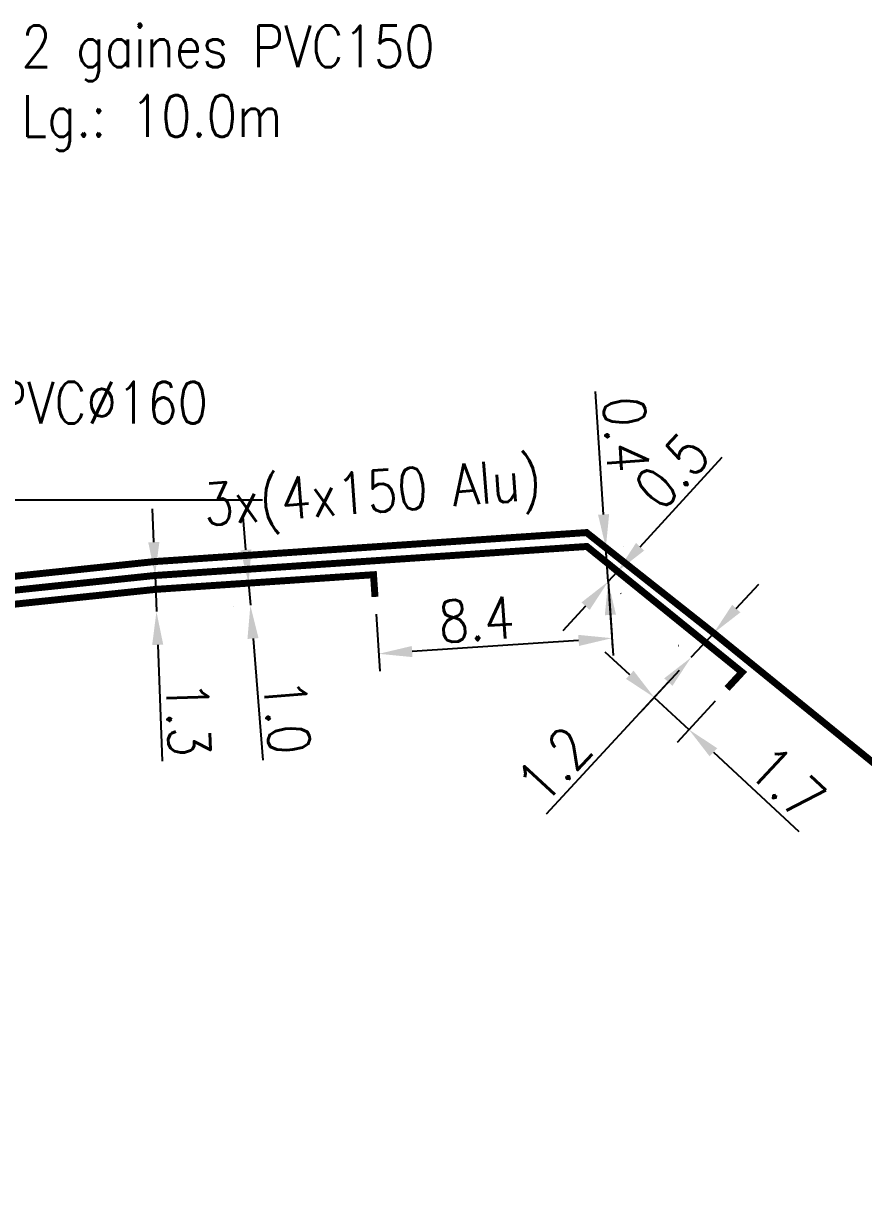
# Model space of a CAD drawing. Header units: millimetres. Extents: x 80000 to 81010, y 144000 to 145002.
# Drawn here: x 80556.87 to 80587.07, y 144774.3 to 144816.66 of the extents above; entities that cross this region are included whole.
import ezdxf
from ezdxf.enums import TextEntityAlignment as Align

# ---------------------------------------------------------------- set-up
doc = ezdxf.new("R2010")
doc.units = ezdxf.units.MM
doc.header["$PDMODE"] = 34
doc.linetypes.add('B_ST_AL', pattern=[2000, 1000, 1000])
doc.layers.get('Defpoints').update_dxf_attribs({"linetype": 'CONTINUOUS'})
doc.layers.add('B_100', color=3, linetype='CONTINUOUS')
doc.layers.add('B_400', color=7, linetype='CONTINUOUS')
doc.styles.get("Standard").update_dxf_attribs({"font": 'romans.shx', "width": 0.85})
doc.dimstyles.get("Standard").update_dxf_attribs({"dimtxt": 1.5, "dimasz": 1.2, "dimexe": 0.625, "dimexo": 0.625, "dimgap": 0.25, "dimtad": 1, "dimdec": 1, "dimzin": 0, "dimdsep": 46, "dimtxsty": 'Standard', "dimcen": -0.5, "dimadec": 0, "dimazin": 0, "dimtfac": 1, "dimtdec": 1, "dimtmove": 0, "dimatfit": 3, "dimfxl": 0, "dimtolj": 1, "dimtzin": 0, "dimarcsym": 0})

# ---------------------------------------------------------------- blocks, each defined once
blk = doc.blocks.new('*D1155')
at = {"layer": 'B_100', "color": 0, "linetype": 'Continuous', "lineweight": -2, "transparency": 16777216}
for p, q in [((80561.551, 144798.012), (80561.506, 144799.211)), ((80561.596, 144796.812), (80561.645, 144795.513)), ((80561.691, 144794.314), (80561.849, 144790.128))]:
    blk.add_line(p, q, dxfattribs=at)
at = {"layer": 'B_100', "color": 0, "linetype": 'Continuous', "transparency": 16777216}
for points in [[(80561.751, 144798.019), (80561.351, 144798.004), (80561.596, 144796.812)], [(80561.89, 144794.322), (80561.491, 144794.307), (80561.645, 144795.513)]]:
    blk.add_solid(points, dxfattribs=at)
at = {"layer": 'Defpoints', "color": 0, "linetype": 'Continuous', "transparency": 16777216}
for p in [(80561.596, 144796.812), (80561.645, 144795.513), (80561.645, 144795.513)]:
    blk.add_point(p, dxfattribs=at)
at = {"layer": 'B_100', "color": 0, "linetype": 'Continuous', "transparency": 16777216, "insert": (80562.791, 144791.659), "char_height": 1.5, "attachment_point": 5, "rotation": 272.1617}
blk.add_mtext('\\A1;1.3', dxfattribs=at)
blk = doc.blocks.new('*D1156')
at = {"layer": 'B_100', "color": 0, "linetype": 'Continuous', "lineweight": -2, "transparency": 16777216}
for p, q in [((80579.035, 144797.844), (80581.991, 144801.065)), ((80577.886, 144796.592), (80578.224, 144796.96)), ((80578.673, 144796.548), (80578.685, 144796.538)), ((80578.335, 144796.18), (80578.346, 144796.169)), ((80577.075, 144795.708), (80576.263, 144794.823))]:
    blk.add_line(p, q, dxfattribs=at)
at = {"layer": 'B_100', "color": 0, "linetype": 'Continuous', "transparency": 16777216}
for points in [[(80578.888, 144797.98), (80579.183, 144797.709), (80578.224, 144796.96)], [(80576.927, 144795.843), (80577.222, 144795.572), (80577.886, 144796.592)]]:
    blk.add_solid(points, dxfattribs=at)
at = {"layer": 'Defpoints', "color": 0, "linetype": 'Continuous', "transparency": 16777216}
for p in [(80578.212, 144796.971), (80577.874, 144796.603), (80577.886, 144796.592)]:
    blk.add_point(p, dxfattribs=at)
at = {"layer": 'B_100', "color": 0, "linetype": 'Continuous', "transparency": 16777216, "insert": (80580.182, 144800.573), "char_height": 1.5, "attachment_point": 5, "rotation": 47.4622}
blk.add_mtext('\\A1;0.5', dxfattribs=at)
blk = doc.blocks.new('*D1158')
at = {"layer": 'B_100', "color": 0, "linetype": 'Continuous', "lineweight": -2, "transparency": 16777216}
for p, q in [((80578.664, 144793.241), (80577.784, 144794.056)), ((80580.444, 144793.397), (80579.119, 144791.967)), ((80579.544, 144792.425), (80580.791, 144791.27)), ((80581.736, 144792.29), (80580.366, 144790.811)), ((80581.671, 144790.454), (80584.744, 144787.607))]:
    blk.add_line(p, q, dxfattribs=at)
at = {"layer": 'B_100', "color": 0, "linetype": 'Continuous', "transparency": 16777216}
for points in [[(80578.8, 144793.388), (80578.528, 144793.094), (80579.544, 144792.425)], [(80581.807, 144790.601), (80581.535, 144790.307), (80580.791, 144791.27)]]:
    blk.add_solid(points, dxfattribs=at)
at = {"layer": 'Defpoints', "color": 0, "linetype": 'Continuous', "transparency": 16777216}
for p in [(80580.869, 144793.855), (80582.161, 144792.748), (80580.791, 144791.27)]:
    blk.add_point(p, dxfattribs=at)
at = {"layer": 'B_100', "color": 0, "linetype": 'Continuous', "transparency": 16777216, "insert": (80584.327, 144789.356), "char_height": 1.5, "attachment_point": 5, "rotation": 317.1817}
blk.add_mtext('\\A1;1.7', dxfattribs=at)
blk = doc.blocks.new('*D1159')
at = {"layer": 'B_100', "color": 0, "linetype": 'Continuous', "lineweight": -2, "transparency": 16777216}
for p, q in [((80577.928, 144795.968), (80578.064, 144793.934)), ((80569.546, 144795.417), (80569.683, 144793.371)), ((80576.825, 144794.477), (80570.839, 144794.075))]:
    blk.add_line(p, q, dxfattribs=at)
at = {"layer": 'B_100', "color": 0, "linetype": 'Continuous', "transparency": 16777216}
for points in [[(80576.812, 144794.676), (80576.839, 144794.277), (80578.023, 144794.557)], [(80570.825, 144794.275), (80570.852, 144793.876), (80569.641, 144793.995)]]:
    blk.add_solid(points, dxfattribs=at)
at = {"layer": 'Defpoints', "color": 0, "linetype": 'Continuous', "transparency": 16777216}
for p in [(80577.886, 144796.592), (80569.504, 144796.041), (80569.641, 144793.995)]:
    blk.add_point(p, dxfattribs=at)
at = {"layer": 'B_100', "color": 0, "linetype": 'Continuous', "transparency": 16777216, "insert": (80573.149, 144795.232), "char_height": 1.5, "attachment_point": 5, "rotation": 3.8393}
blk.add_mtext('\\A1;8.4', dxfattribs=at)
blk = doc.blocks.new('*D1175')
at = {"layer": 'B_100', "color": 0, "linetype": 'Continuous', "lineweight": -2, "transparency": 16777216}
for p, q in [((80564.862, 144797.733), (80564.767, 144798.929)), ((80564.335, 144796.487), (80564.335, 144796.487)), ((80564.958, 144796.537), (80565.022, 144795.74)), ((80564.399, 144795.69), (80564.399, 144795.69)), ((80565.118, 144794.544), (80565.468, 144790.168))]:
    blk.add_line(p, q, dxfattribs=at)
at = {"layer": 'B_100', "color": 0, "linetype": 'Continuous', "transparency": 16777216}
for points in [[(80565.062, 144797.749), (80564.663, 144797.717), (80564.958, 144796.537)], [(80565.317, 144794.56), (80564.918, 144794.528), (80565.022, 144795.74)]]:
    blk.add_solid(points, dxfattribs=at)
at = {"layer": 'Defpoints', "color": 0, "linetype": 'Continuous', "transparency": 16777216}
for p in [(80564.958, 144796.537), (80565.022, 144795.74), (80565.022, 144795.74)]:
    blk.add_point(p, dxfattribs=at)
at = {"layer": 'B_100', "color": 0, "linetype": 'Continuous', "transparency": 16777216, "insert": (80566.345, 144791.738), "char_height": 1.5, "attachment_point": 5, "rotation": 274.5748}
blk.add_mtext('\\A1;1.0', dxfattribs=at)
blk = doc.blocks.new('*D383')
at = {"layer": 'B_100', "color": 0, "linetype": 'Continuous', "lineweight": -2, "transparency": 16777216}
for p, q in [((80582.495, 144795.622), (80583.31, 144796.503)), ((80581.226, 144795.162), (80581.222, 144795.165)), ((80581.681, 144794.741), (80580.865, 144793.859)), ((80580.41, 144794.279), (80580.406, 144794.283)), ((80580.05, 144792.977), (80575.661, 144788.229))]:
    blk.add_line(p, q, dxfattribs=at)
at = {"layer": 'B_100', "color": 0, "linetype": 'Continuous', "transparency": 16777216}
for points in [[(80582.348, 144795.758), (80582.642, 144795.486), (80581.681, 144794.741)], [(80579.903, 144793.113), (80580.197, 144792.842), (80580.865, 144793.859)]]:
    blk.add_solid(points, dxfattribs=at)
at = {"layer": 'Defpoints', "color": 0, "linetype": 'Continuous', "transparency": 16777216}
for p in [(80581.685, 144794.737), (80580.865, 144793.859), (80580.869, 144793.855)]:
    blk.add_point(p, dxfattribs=at)
at = {"layer": 'B_100', "color": 0, "linetype": 'Continuous', "transparency": 16777216, "insert": (80575.941, 144790.006), "char_height": 1.5, "attachment_point": 5, "rotation": 47.2487}
blk.add_mtext('\\A1;1.2', dxfattribs=at)
blk = doc.blocks.new('*D415')
at = {"layer": 'B_100', "color": 0, "linetype": 'Continuous', "lineweight": -2, "transparency": 16777216}
for p, q in [((80577.724, 144799.008), (80577.427, 144803.43)), ((80577.886, 144796.592), (80577.804, 144797.811)), ((80578.422, 144797.852), (80578.428, 144797.852)), ((80577.966, 144795.395), (80578.047, 144794.197))]:
    blk.add_line(p, q, dxfattribs=at)
at = {"layer": 'B_100', "color": 0, "linetype": 'Continuous', "transparency": 16777216}
for points in [[(80577.923, 144799.021), (80577.524, 144798.995), (80577.804, 144797.811)], [(80578.166, 144795.408), (80577.767, 144795.381), (80577.886, 144796.592)]]:
    blk.add_solid(points, dxfattribs=at)
at = {"layer": 'Defpoints', "color": 0, "linetype": 'Continuous', "transparency": 16777216}
for p in [(80577.799, 144797.81), (80577.804, 144797.811), (80577.886, 144796.592)]:
    blk.add_point(p, dxfattribs=at)
at = {"layer": 'B_100', "color": 0, "linetype": 'Continuous', "transparency": 16777216, "insert": (80578.533, 144801.885), "char_height": 1.5, "attachment_point": 5, "rotation": 273.8393}
blk.add_mtext('\\A1;0.4', dxfattribs=at)

msp = doc.modelspace()

# ---------------------------------------------------------------- linework, layer by layer
at = {"layer": 'B_100', "linetype": 'Continuous', "flags": 128}
msp.add_lwpolyline([(80569.504, 144796.041, 0.25, 0.25, 0), (80569.45, 144796.839, 0.25, 0.25, 0), (80561.639, 144796.314, 0.25, 0.25, 0), (80553.258, 144795.435, 0.25, 0.25, 0), (80544.525, 144794.885, 0.25, 0.25, 0.117356), (80543.79, 144794.543, 0.25, 0.25, -0.220047), (80542.771, 144794.298, 0.25, 0.25, 0), (80534.096, 144798.037, 0.25, 0.25, -0.327014), (80533.173, 144799.402, 0.25, 0.25, 0.119171), (80532.746, 144800.432, 0.25, 0.25, 0), (80529.527, 144804.586, 0.25, 0.25, 0), (80521.243, 144813.819, 0, 0, 0)], format="xyseb", dxfattribs=at)
at = {"layer": 'B_100', "linetype": 'B_ST_AL', "const_width": 0.25, "flags": 128}
for points in [[(80521.945, 144813.786), (80529.911, 144804.906), (80533.146, 144800.733, -0.124794), (80533.675, 144799.424, 0.344072), (80534.278, 144798.504), (80542.915, 144794.781, 0.203978), (80543.48, 144794.936, -0.121528), (80544.461, 144795.382), (80553.216, 144795.933), (80561.596, 144796.812), (80577.122, 144797.855), (80582.702, 144793.332), (80582.161, 144792.748)], [(80664.655, 144729.599), (80663.847, 144730.48, -0.414214), (80663.871, 144731.186), (80666.605, 144733.743, 0.43996), (80666.598, 144734.48), (80662.945, 144737.846), (80657.318, 144742.598), (80647.344, 144751.193), (80638.85, 144758.462), (80628.999, 144766.985, 0.31146), (80626.954, 144766.654), (80626.549, 144766.132), (80625.695, 144765.009, -0.280062), (80624.969, 144764.724), (80618.218, 144768.172), (80612.926, 144769.529), (80609.404, 144771.38), (80590.639, 144787.459), (80581.681, 144794.741), (80577.11, 144798.355), (80561.594, 144797.313), (80553.229, 144796.434), (80544.825, 144795.906, 0.101157), (80544.428, 144795.841), (80543.874, 144795.607, -0.200047), (80542.339, 144795.498), (80534.698, 144798.873, -0.197847), (80534.171, 144799.423), (80533.98, 144800.035, 0.076784), (80533.51, 144801.06), (80531.944, 144803.099)]]:
    msp.add_lwpolyline(points, format="xyb", dxfattribs=at)
at = {"layer": 'B_100', "linetype": 'Continuous', "flags": 128}
msp.add_lwpolyline([(80577.886, 144796.592), (80578.016, 144794.66)], dxfattribs=at)

# ---------------------------------------------------------------- texts
at = {"layer": 'B_100', "linetype": 'Continuous', "width": 0.85}
msp.add_text('3x(4x150 Alu)', height=1.5, rotation=4.5107, dxfattribs=at).set_placement((80569.413, 144799.721), align=Align.MIDDLE)
at = {"layer": 'B_400', "linetype": 'Continuous', "char_height": 1.5, "attachment_point": 4}
for s, insert in [('2 gaines PVC150 \\PLg.: 10.0m', (80556.786, 144814.34)), ('2 gaines PVC%%C160\\PProf:1.1m', (80547.546, 144801.78))]:
    msp.add_mtext(s, dxfattribs=dict(at, insert=insert))

# ---------------------------------------------------------------- dimensions: what is measured, and where the dimension line sits
at = {"layer": 'B_100', "linetype": 'Continuous'}
for base, p1, p2, angle, text, picture, middle, dimtype in [((80577.804, 144797.811), (80577.886, 144796.592), (80577.799, 144797.81), 93.8393, '0.4', '*D415', (80577.535, 144801.818), 160), ((80565.022, 144795.74), (80564.958, 144796.537), (80565.022, 144795.74), 274.5748, '1.0', '*D1175', (80565.349, 144791.658), 161), ((80580.865, 144793.859), (80581.685, 144794.737), (80580.869, 144793.855), 227.2487, '1.2', '*D383', (80576.676, 144789.327), 161)]:
    dim = msp.add_linear_dim(base=base, p1=p1, p2=p2, angle=angle, text=text, dimstyle='Standard', dxfattribs=at)
    dim.commit()
    dim.dimension.update_dxf_attribs({"geometry": picture, "text_midpoint": middle, "dimtype": dimtype})
for base, p1, p2, angle, picture, middle, dimtype in [((80577.886, 144796.592), (80578.212, 144796.971), (80577.874, 144796.603), 227.4622, '*D1156', (80580.919, 144799.897), 161), ((80561.645, 144795.513), (80561.596, 144796.812), (80561.645, 144795.513), 272.1617, '*D1155', (80561.792, 144791.622), 161), ((80569.641, 144793.995), (80577.886, 144796.592), (80569.504, 144796.041), 183.8393, '*D1159', (80573.216, 144794.235), 160), ((80580.791, 144791.27), (80580.869, 144793.855), (80582.161, 144792.748), 317.1817, '*D1158', (80583.648, 144788.623), 160)]:
    dim = msp.add_linear_dim(base=base, p1=p1, p2=p2, angle=angle, dimstyle='Standard', dxfattribs=at)
    dim.commit()
    dim.dimension.update_dxf_attribs({"geometry": picture, "text_midpoint": middle, "dimtype": dimtype})

# ---------------------------------------------------------------- leaders
at = {"layer": 'B_400', "linetype": 'Continuous', "annotation_type": 0, "has_hookline": 1, "hookline_direction": 0, "text_width": 17.911}
msp.add_leader([(80541.03, 144796.682), (80546.096, 144799.53), (80547.296, 144799.53)], dimstyle='Standard', dxfattribs=at)

doc.saveas('drawing.dxf')
